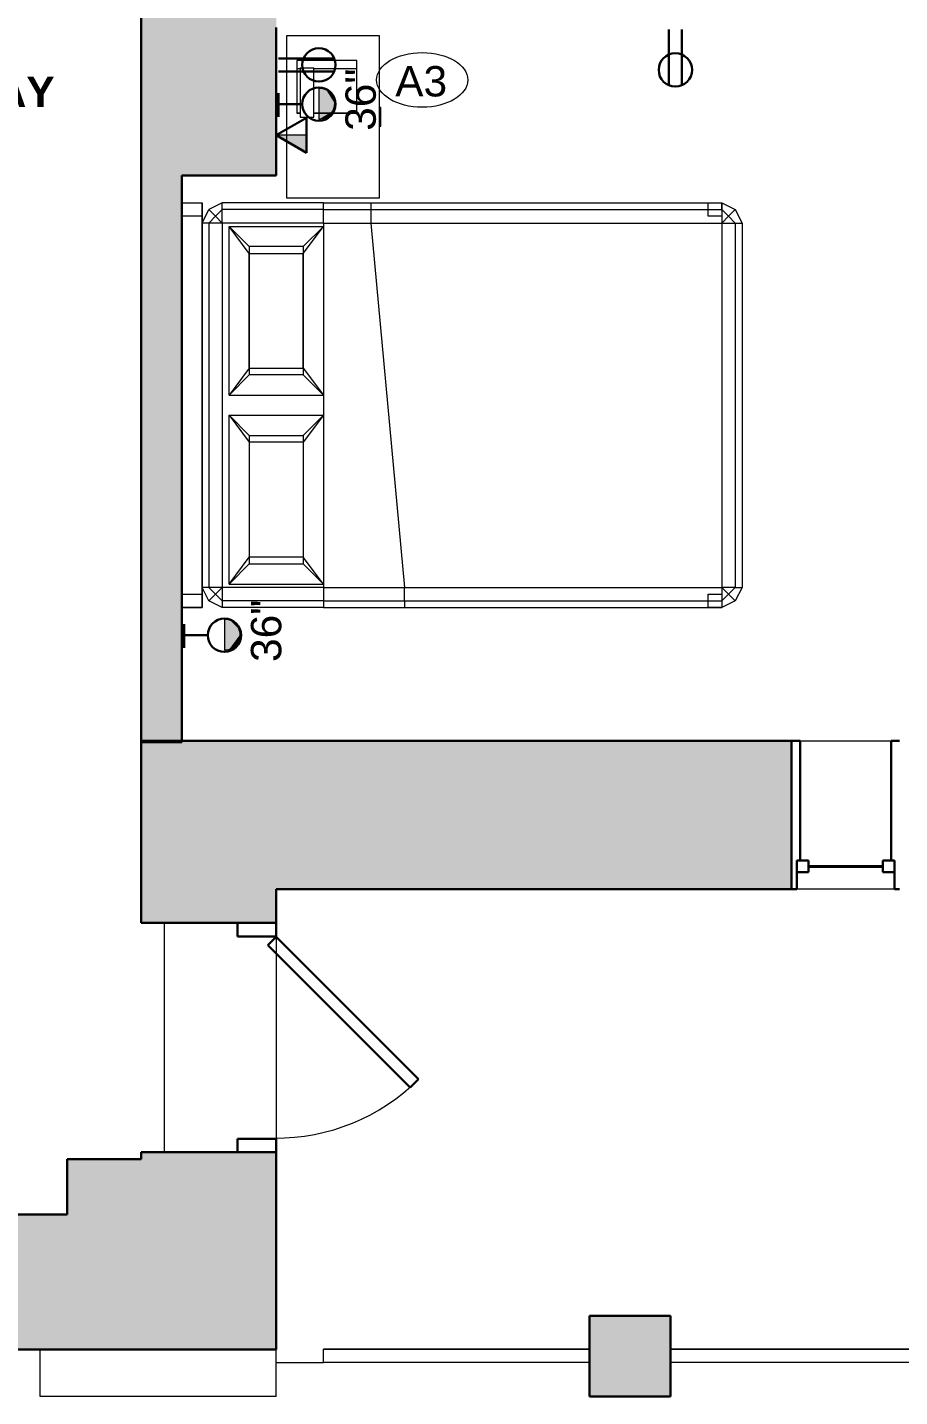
# Model space of a CAD drawing. Header units: inches. Extents: x -1176 to 1482, y -2527 to 978.
# Drawn here: x -606.9 to -477.7, y 9.3 to 212.2 of the extents above; entities that cross this region are included whole.
import ezdxf

# ---------------------------------------------------------------- set-up
doc = ezdxf.new("R2010")
doc.units = ezdxf.units.IN
doc.header["$MEASUREMENT"] = 0
for name, color, linetype, lineweight in [('A-ANNO-NOTE', 131, 'Continuous', 40), ('A-AREA-IDEN', 2, 'Continuous', 9), ('A-COLS', 52, 'Continuous', 18), ('A-DOOR', 31, 'Continuous', 18), ('A-DOOR-FRAM', 31, 'Continuous', 30), ('A-FLOR', 192, 'Continuous', 18), ('A-FLOR-HRAL', 11, 'Continuous', 18), ('A-GLAZ', 151, 'Continuous', 18), ('A-WALL', 113, 'Continuous', 18), ('A-WALL-PATT', 111, 'Continuous', 18), ('G-IMPT', 8, 'Continuous', 9), ('I-FURN', 30, 'Continuous', 9), ('Q-SPCQ', 91, 'Continuous', 9), ('Q-SPCQ-IDEN', 132, 'Continuous', 9)]:
    doc.layers.add(name, color=color, linetype=linetype, lineweight=lineweight)
doc.styles.add('Arial', font='arial.ttf', dxfattribs={"height": 4.5})
doc.styles.add('Swis721 Lt BT', font='swissl.ttf', dxfattribs={"height": 4.5})
doc.styles.add('Swis721 Lt BT_B', font='', dxfattribs={"height": 4.5})
doc.styles.get('Swis721 Lt BT_B').set_extended_font_data('Swis721 Lt BT', bold=True)

# ---------------------------------------------------------------- blocks, each defined once
blk = doc.blocks.new('Top Rail Type - Top Rail_Internal_-6920639-3rd Floor Power _ Signal')
at = {"layer": 'A-FLOR-HRAL', "lineweight": 9}
for p, q in [((-563.07, 14.3), (-563.07, 16.3)), ((-563.07, 16.3), (-523.65, 16.3)), ((-511.65, 16.3), (-407.34, 16.3)), ((-523.65, 14.3), (-563.07, 14.3)), ((-407.34, 14.3), (-511.65, 14.3))]:
    blk.add_line(p, q, dxfattribs=at)
blk = doc.blocks.new('Top Rail Type - Top Rail_Internal_-V6-3rd Floor Power _ Signal')
at = {"layer": 'A-FLOR-HRAL', "lineweight": 9}
for p, q in [((-563.07, 14.3), (-563.07, 16.3)), ((-523.65, 16.3), (-563.07, 16.3)), ((-407.34, 16.3), (-511.65, 16.3)), ((-523.65, 14.3), (-563.07, 14.3)), ((-407.34, 14.3), (-511.65, 14.3))]:
    blk.add_line(p, q, dxfattribs=at)
blk = doc.blocks.new('Double Hung - 16_ x  6_ 6_-6975901-3rd Floor Power _ Signal')
at = {"layer": 'A-GLAZ', "lineweight": 30}
for p, q in [((-8, 11), (-7.25, 11)), ((-7.25, 6.75), (-7.25, 11)), ((7.25, 6.75), (7.25, 11)), ((8, 11), (7.25, 11)), ((-7.25, 8.5), (-7.25, 6.75)), ((-7.25, 8.5), (-5.5, 8.5)), ((-5.5, 8.5), (-5.5, 6.75)), ((5.5, 8.5), (5.5, 6.75)), ((7.25, 8.5), (5.5, 8.5)), ((7.25, 8.5), (7.25, 6.75)), ((-7.25, 6.75), (-5.5, 6.75)), ((-7.25, 6.75), (-6.75, 6.75)), ((-6.75, -11), (-6.75, 6.75)), ((7.25, 6.75), (5.5, 6.75)), ((6.75, 6.75), (7.25, 6.75)), ((6.75, 6.75), (6.75, -11)), ((-6.75, -11), (-8, -11)), ((6.75, -11), (8, -11))]:
    blk.add_line(p, q, dxfattribs=at)
at = {"layer": 'A-GLAZ', "lineweight": 40}
blk.add_line((-5.5, 7.625), (5.5, 7.625), dxfattribs=at)
blk = doc.blocks.new('Single Flush - D9 2_6_ X 8_-8259399-3rd Floor Power _ Signal')
at = {"layer": 'A-DOOR', "color": 8, "lineweight": 30}
for p, q in [((-7.41, -29.84), (13.67, -8.76)), ((14.91, -10), (-6.17, -31.08)), ((13.67, -8.76), (14.91, -10)), ((-6.17, -31.08), (-7.41, -29.84))]:
    blk.add_line(p, q, dxfattribs=at)
at = {"layer": 'A-DOOR', "lineweight": 9}
blk.add_arc((14.91, -10), 29.81, 179.5, 225, dxfattribs=at)
at = {"layer": 'A-DOOR-FRAM', "color": 8}
for p, q in [((-17, -4.25), (-17, -10)), ((-17, -4.25), (-15, -4.25)), ((-15, -4.25), (-15, -10)), ((15, -4.25), (15, -10)), ((15, -4.25), (17, -4.25)), ((17, -4.25), (17, -10)), ((-17, -10), (-15, -10)), ((15, -10), (17, -10))]:
    blk.add_line(p, q, dxfattribs=at)
blk = doc.blocks.new('Bed_762 - 12ZBED04_dwg-6546853-3rd Floor Power _ Signal')
at = {"layer": 'G-IMPT'}
for p, q in [((0, 60), (3, 60)), ((0, 60), (3, 60)), ((0, 60), (3, 60)), ((0, 60), (3, 60)), ((3, 60), (3, 0)), ((3, 60), (3, 58)), ((3, 60), (3, 58)), ((3, 57), (3, 60)), ((3, 60), (3, 0)), ((3, 57), (4, 59)), ((3, 57), (4, 59)), ((6, 60), (4, 59)), ((6, 60), (4, 59)), ((5, 58), (4, 59)), ((6, 59), (5, 58)), ((21, 60), (6, 60)), ((21, 60), (6, 60)), ((6, 59), (6, 60)), ((6, 57), (6, 59)), ((21, 59), (6, 59)), ((21, 60), (28, 60)), ((21, 60), (28, 60)), ((21, 59), (21, 60)), ((21, 57), (21, 59)), ((21, 59), (28, 59)), ((28, 60), (80, 60)), ((28, 60), (80, 60)), ((28, 60), (28, 59)), ((28, 59), (28, 57)), ((28, 59), (80, 59)), ((78, 58), (78, 60)), ((78, 58), (78, 60)), ((78, 60), (80, 60)), ((78, 60), (80, 60)), ((80, 60), (82, 59)), ((80, 60), (82, 59)), ((80, 59), (80, 60)), ((80, 60), (80, 58)), ((80, 60), (80, 58)), ((80, 59), (80, 57)), ((80, 59), (81, 58)), ((81, 58), (82, 59)), ((82, 59), (83, 57)), ((82, 59), (83, 57)), ((3, 58), (0, 58)), ((3, 58), (0, 58)), ((3, 57), (3, 3)), ((3, 57), (3, 3)), ((4, 57), (3, 57)), ((3, 3), (3, 57)), ((4, 57), (5, 58)), ((6, 57), (4, 57)), ((4, 57), (4, 3)), ((6, 57), (5, 58)), ((21, 57), (6, 57)), ((6, 57), (6, 3)), ((21, 57), (21, 56.5)), ((21, 57), (28, 57)), ((28, 57), (33, 3)), ((28, 57), (80, 57)), ((80, 58), (78, 58)), ((80, 58), (78, 58)), ((80, 57), (81, 58)), ((80, 57), (82, 57)), ((80, 57), (80, 3)), ((81, 58), (82, 57)), ((82, 57), (83, 57)), ((82, 57), (82, 3)), ((83, 57), (83, 3)), ((83, 57), (83, 3)), ((7, 31.5), (7, 56.5)), ((7, 56.5), (21, 56.5)), ((7, 56.5), (10, 53.5)), ((10, 52.5), (7, 56.5)), ((21, 56.5), (18, 53.5)), ((18, 52.5), (21, 56.5)), ((21, 56.5), (21, 31.5)), ((21, 56.5), (21, 31.5)), ((10, 53.5), (10, 52.5)), ((18, 53.5), (10, 53.5)), ((18, 53.5), (18, 52.5)), ((10, 52.5), (10, 35.5)), ((10, 35.5), (10, 52.5)), ((10, 52.5), (18, 52.5)), ((18, 52.5), (18, 35.5)), ((18, 35.5), (18, 52.5)), ((10, 35.5), (7, 31.5)), ((7, 31.5), (10, 34.5)), ((10, 35.5), (10, 34.5)), ((10, 35.5), (18, 35.5)), ((18, 34.5), (10, 34.5)), ((18, 35.5), (18, 34.5)), ((18, 35.5), (21, 31.5)), ((21, 31.5), (18, 34.5)), ((7, 31.5), (21, 31.5)), ((21, 31.5), (21, 28.5)), ((7, 3.5), (7, 28.5)), ((7, 28.5), (21, 28.5)), ((10, 25.5), (7, 28.5)), ((7, 28.5), (10, 24.5)), ((18, 25.5), (21, 28.5)), ((21, 28.5), (18, 24.5)), ((21, 28.5), (21, 3.5)), ((21, 28.5), (21, 3.5)), ((10, 25.5), (10, 24.5)), ((10, 25.5), (18, 25.5)), ((10, 24.5), (10, 7.5)), ((18, 24.5), (10, 24.5)), ((10, 24.5), (10, 7.5)), ((18, 25.5), (18, 24.5)), ((18, 24.5), (18, 7.5)), ((18, 24.5), (18, 7.5)), ((0, 10.71), (0, 0)), ((0, 0), (0, 10.71)), ((7, 3.5), (10, 7.5)), ((10, 6.5), (7, 3.5)), ((10, 7.5), (10, 6.5)), ((18, 7.5), (10, 7.5)), ((10, 6.5), (18, 6.5)), ((18, 7.5), (18, 6.5)), ((21, 3.5), (18, 7.5)), ((21, 3.5), (18, 6.5)), ((4, 1), (3, 3)), ((4, 1), (3, 3)), ((4, 3), (3, 3)), ((3, 0), (3, 3)), ((6, 3), (4, 3)), ((5, 2), (4, 3)), ((6, 3), (5, 2)), ((21, 3), (6, 3)), ((6, 3), (6, 1)), ((7, 3.5), (21, 3.5)), ((21, 3.5), (21, 3)), ((21, 3), (21, 1)), ((21, 3), (33, 3)), ((33, 1), (33, 3)), ((33, 3), (80, 3)), ((82, 3), (80, 3)), ((80, 3), (81, 2)), ((80, 3), (80, 1)), ((82, 3), (81, 2)), ((83, 3), (82, 1)), ((83, 3), (82, 1)), ((82, 3), (83, 3)), ((0, 2), (3, 2)), ((0, 2), (3, 2)), ((3, 0), (0, 0)), ((3, 2), (3, 0)), ((3, 2), (3, 0)), ((5, 2), (4, 1)), ((6, 0), (4, 1)), ((6, 0), (4, 1)), ((6, 1), (5, 2)), ((21, 1), (6, 1)), ((6, 1), (6, 0)), ((21, 0), (6, 0)), ((21, 1), (21, 0)), ((21, 1), (33, 1)), ((21, 0), (33, 0)), ((33, 1), (33, 0)), ((33, 1), (80, 1)), ((33, 0), (80, 0)), ((78, 0), (78, 2)), ((78, 0), (78, 2)), ((78, 2), (80, 2)), ((78, 2), (80, 2)), ((81, 2), (80, 1)), ((80, 2), (80, 0)), ((80, 2), (80, 0)), ((82, 1), (80, 0)), ((82, 1), (80, 0)), ((80, 1), (80, 0)), ((81, 2), (82, 1)), ((0, 0), (3, 0)), ((3, 0), (0, 0)), ((3, 0), (0, 0)), ((21, 0), (6, 0)), ((21, 0), (33, 0)), ((33, 0), (80, 0)), ((80, 0), (78, 0)), ((80, 0), (78, 0))]:
    blk.add_line(p, q, dxfattribs=at)
blk = doc.blocks.new('Bed_762 - Bed_762-6546859-3rd Floor Power _ Signal')
blk.add_blockref('Bed_762 - 12ZBED04_dwg-6546853-3rd Floor Power _ Signal', (0, 0))
blk = doc.blocks.new('Bed_Side_Table_5122 - T-4-6544423-3rd Floor Power _ Signal')
at = {"layer": 'I-FURN'}
for p, q in [((12, 3.99), (-12, 3.99)), ((-12, 3.99), (-12, -9.79)), ((12, -9.79), (12, 3.99)), ((-12, -9.79), (-1.38, -9.79)), ((-1.38, -9.79), (-1.38, -10)), ((-1.38, -9.79), (1.38, -9.79)), ((-1.38, -10), (1.38, -10)), ((1.38, -10), (1.38, -9.79)), ((1.38, -9.79), (12, -9.79))]:
    blk.add_line(p, q, dxfattribs=at)
blk = doc.blocks.new('Speaker_Phone_6931 - Phone-6780614-3rd Floor Power _ Signal')
at = {"layer": 'Q-SPCQ'}
for p, q in [((-7.79, 12.24), (-14.18, 12.24)), ((-14.18, 12.24), (-14.18, 4.45)), ((-14.18, 12.24), (-7.79, 12.24)), ((-14.18, 12.24), (-14.18, 4.45)), ((-5.77, 12.85), (-7.79, 12.85)), ((-7.79, 12.85), (-7.79, 12.24)), ((-5.77, 12.85), (-7.79, 12.85)), ((-7.79, 12.85), (-7.79, 5.69)), ((-5.79, 12.24), (-5.3, 12.24)), ((-5.77, 12.24), (-5.77, 12.85)), ((-5.77, 5.69), (-5.77, 12.85)), ((-5.3, 12.24), (-5.77, 12.24)), ((-5.3, 4.45), (-5.3, 12.24)), ((-5.3, 4.45), (-5.3, 12.24)), ((-7.79, 6.51), (-7.79, 5.51)), ((-5.79, 5.51), (-5.79, 6.51)), ((-14.18, 5.69), (-7.79, 5.69)), ((-14.18, 4.45), (-5.3, 4.45)), ((-14.18, 4.45), (-5.3, 4.45)), ((-5.79, 5.51), (-7.79, 5.51)), ((-5.79, 5.69), (-5.3, 5.69))]:
    blk.add_line(p, q, dxfattribs=at)
blk = doc.blocks.new('Appliance_Specialty Equipment Tag - Standard-3515593-3rd Floor Power _ Signal')
at = {"layer": 'Q-SPCQ-IDEN'}
blk.add_ellipse((-0.0499, 0.0037), major_axis=(-0.1406, 0), ratio=0.600473, dxfattribs=at)

msp = doc.modelspace()

# ---------------------------------------------------------------- hatches: boundary and pattern name
at = {"layer": 'A-ANNO-NOTE', "lineweight": 9}
for points in [[(-563.76, 198.65), (-563.6, 203.14), (-563.76, 203.14)], [(-563.6, 198.65), (-563.6, 203.14), (-563.76, 198.65)], [(-563.6, 198.65), (-563.29, 203.11), (-563.6, 203.14)], [(-563.6, 198.65), (-562.68, 202.92), (-563.29, 203.11)], [(-562.68, 202.92), (-563.13, 203.08), (-563.29, 203.11)], [(-563.6, 198.65), (-561.71, 199.79), (-562.68, 202.92)], [(-561.71, 199.79), (-561.42, 200.93), (-562.68, 202.92)], [(-562.28, 202.66), (-562.41, 202.76), (-562.68, 202.92)], [(-562.04, 202.45), (-562.28, 202.66), (-562.68, 202.92)], [(-561.89, 202.27), (-561.99, 202.39), (-562.68, 202.92)], [(-561.99, 202.39), (-562.04, 202.45), (-562.68, 202.92)], [(-561.42, 200.93), (-561.89, 202.27), (-562.68, 202.92)], [(-561.42, 200.93), (-561.67, 201.93), (-561.89, 202.27)], [(-561.42, 200.93), (-561.57, 201.71), (-561.67, 201.93)], [(-561.46, 201.33), (-561.48, 201.41), (-561.57, 201.71)], [(-561.42, 200.93), (-561.46, 201.33), (-561.57, 201.71)], [(-563.6, 198.65), (-562.54, 198.95), (-561.71, 199.79)], [(-563.6, 198.65), (-563.52, 198.65), (-562.54, 198.95)], [(-563.52, 198.65), (-562.98, 198.75), (-562.54, 198.95)], [(-562.98, 198.75), (-562.9, 198.78), (-562.54, 198.95)], [(-562.9, 198.78), (-562.83, 198.81), (-562.54, 198.95)], [(-562.54, 198.95), (-562.22, 199.18), (-561.71, 199.79)], [(-562.22, 199.18), (-561.99, 199.4), (-561.71, 199.79)], [(-561.99, 199.4), (-561.89, 199.52), (-561.71, 199.79)], [(-561.71, 199.79), (-561.64, 199.93), (-561.42, 200.85)], [(-561.64, 199.93), (-561.45, 200.54), (-561.42, 200.85)], [(-561.64, 199.93), (-561.48, 200.38), (-561.45, 200.54)], [(-561.64, 199.93), (-561.57, 200.08), (-561.48, 200.38)], [(-563.52, 198.65), (-563.37, 198.67), (-562.98, 198.75)], [(-565.6, 193.61), (-565.6, 196.19), (-570.07, 196.19)], [(-577.68, 119.93), (-577.68, 124.43), (-577.76, 124.42)], [(-577.68, 119.93), (-577.76, 124.42), (-577.76, 119.93)], [(-576.9, 124.29), (-577.37, 124.41), (-577.68, 124.43)], [(-577.05, 120.01), (-576.9, 124.29), (-577.68, 124.43)], [(-577.6, 119.93), (-577.05, 120.01), (-577.68, 124.43)], [(-577.68, 119.93), (-577.6, 119.93), (-577.68, 124.43)], [(-577.05, 120.01), (-575.57, 122.99), (-576.9, 124.29)], [(-576.04, 123.73), (-576.75, 124.23), (-576.9, 124.29)], [(-575.84, 123.48), (-576.04, 123.73), (-576.9, 124.29)], [(-575.57, 122.99), (-575.84, 123.48), (-576.9, 124.29)], [(-576.04, 123.73), (-576.41, 124.04), (-576.75, 124.23)], [(-577.05, 120.01), (-575.42, 122.22), (-575.57, 122.99)], [(-577.05, 120.01), (-575.75, 121), (-575.42, 122.22)], [(-575.57, 122.99), (-575.6, 123.07), (-575.84, 123.48)], [(-575.75, 121), (-575.55, 121.43), (-575.42, 122.22)], [(-575.46, 122.61), (-575.48, 122.69), (-575.57, 122.99)], [(-575.45, 122.53), (-575.46, 122.61), (-575.57, 122.99)], [(-575.42, 122.22), (-575.45, 122.53), (-575.57, 122.99)], [(-575.55, 121.43), (-575.45, 121.82), (-575.42, 122.14)], [(-577.6, 119.93), (-577.52, 119.93), (-577.05, 120.01)], [(-577.52, 119.93), (-577.29, 119.96), (-577.05, 120.01)], [(-577.05, 120.01), (-576.68, 120.15), (-575.75, 121)], [(-576.68, 120.15), (-576.16, 120.51), (-575.75, 121)], [(-576.68, 120.15), (-576.28, 120.41), (-576.16, 120.51)], [(-576.16, 120.51), (-575.94, 120.74), (-575.79, 120.93)], [(-575.75, 121), (-575.64, 121.21), (-575.55, 121.43)]]:
    msp.add_hatch(color=256, dxfattribs=at).paths.add_polyline_path(points, flags=0)
at = {"layer": 'A-COLS'}
msp.add_hatch(color=250, dxfattribs=at).paths.add_polyline_path([(-511.65, 9.25), (-511.65, 21.25), (-523.65, 21.25), (-523.65, 9.25)], flags=0)
at = {"layer": 'A-WALL-PATT', "lineweight": 9}
h = msp.add_hatch(color=7, dxfattribs=at)
h.paths.add_polyline_path([(-584.07, 190.25), (-570.07, 190.25), (-570.07, 242.47), (-590.07, 242.47), (-590.07, 190.25), (-584.19, 190.25)], flags=0)
h.paths.add_polyline_path([(-590.07, 282.47), (-570.07, 282.47), (-570.07, 307.14), (-590.07, 307.14)], flags=0)
h.paths.add_polyline_path([(-570.07, 347.14), (-570.07, 543.68), (-590.07, 543.68), (-590.07, 347.14), (-584.19, 347.14)], flags=0)
for points in [[(-584.19, 106.25), (-584.07, 106.25), (-584.07, 190.25), (-590.07, 190.25), (-590.07, 106.25)], [(-590.07, 36.25), (-590.07, 44.47), (-601.07, 44.47), (-601.07, 36.25)]]:
    msp.add_hatch(color=7, dxfattribs=at).paths.add_polyline_path(points, flags=0)
h = msp.add_hatch(color=7, dxfattribs=at)
h.paths.add_polyline_path([(-570.07, 16.25), (-570.07, 45.47), (-590.07, 45.47), (-590.07, 16.25), (-584.19, 16.25)], flags=0)
h.paths.add_polyline_path([(-570.07, 79.47), (-570.07, 106.47), (-590.07, 106.47), (-590.07, 79.47), (-584.19, 79.47)], flags=0)
h = msp.add_hatch(color=7, dxfattribs=at)
h.paths.add_polyline_path([(1.72, 84.47), (1.72, 106.47), (-51.02, 106.47), (-51.02, 84.47), (-34.34, 84.47)], flags=0)
h.paths.add_polyline_path([(-135.02, 84.47), (-135.02, 106.47), (-243.02, 106.47), (-243.02, 84.47), (-217.62, 84.47)], flags=0)
h.paths.add_polyline_path([(-327.02, 84.47), (-327.02, 106.47), (-421.72, 106.47), (-421.72, 84.47), (-355.09, 84.47)], flags=0)
h.paths.add_polyline_path([(-493.72, 84.47), (-493.72, 106.47), (-570.07, 106.47), (-570.07, 84.47)], flags=0)
h = msp.add_hatch(color=7, dxfattribs=at)
h.paths.add_polyline_path([(-590.07, 16.25), (-590.07, 36.25), (-820.56, 36.25), (-820.56, 16.25), (-748.06, 16.25)], flags=0)
h.paths.add_polyline_path([(-860.56, 16.25), (-860.56, 36.25), (-1015.06, 36.25), (-1015.06, 16.25), (-904.93, 16.25)], flags=0)

# ---------------------------------------------------------------- linework, layer by layer
at = {"layer": 'A-ANNO-NOTE', "lineweight": 30}
for p, q in [((-511.91, 211.86), (-511.91, 203.6)), ((-509.99, 211.86), (-509.99, 203.6)), ((-569.74, 207.58), (-561.48, 207.58)), ((-569.74, 205.66), (-561.48, 205.66)), ((-569.74, 202.45), (-569.74, 198.94)), ((-569.74, 200.81), (-566.24, 200.81)), ((-570.07, 196.19), (-565.6, 198.76)), ((-565.6, 198.76), (-565.6, 193.61)), ((-570.07, 196.19), (-565.6, 193.61)), ((-583.74, 123.73), (-583.74, 120.22)), ((-583.74, 122.09), (-580.24, 122.09))]:
    msp.add_line(p, q, dxfattribs=at)
at = {"layer": 'A-ANNO-NOTE', "lineweight": 9}
for p, q in [((-563.76, 203.14), (-563.76, 198.65)), ((-570.07, 196.19), (-565.6, 193.61)), ((-565.6, 196.19), (-570.07, 196.19)), ((-565.6, 193.61), (-565.6, 196.19)), ((-577.76, 124.42), (-577.76, 119.93))]:
    msp.add_line(p, q, dxfattribs=at)
at = {"layer": 'A-ANNO-NOTE', "lineweight": 30}
for centre in [(-563.76, 206.62), (-510.95, 205.88), (-563.76, 200.81), (-577.76, 122.09)]:
    msp.add_circle(centre, 2.47, dxfattribs=at)
at = {"layer": 'A-ANNO-NOTE', "lineweight": 9}
for centre in [(-563.67, 200.89), (-577.67, 122.18)]:
    msp.add_arc(centre, 2.25, 267.6427, 92.3573, dxfattribs=at)
at = {"layer": 'A-COLS', "color": 8, "lineweight": 30}
for p, q in [((-511.65, 21.25), (-523.65, 21.25)), ((-523.65, 21.25), (-523.65, 9.25)), ((-511.65, 9.25), (-511.65, 21.25)), ((-523.65, 9.25), (-511.65, 9.25))]:
    msp.add_line(p, q, dxfattribs=at)
at = {"layer": 'A-FLOR'}
for p, q in [((-586.69, 79.47), (-586.69, 45.47)), ((-570.07, 79.47), (-570.07, 45.47)), ((-570.07, 14.32), (-563.07, 14.32))]:
    msp.add_line(p, q, dxfattribs=at)
at = {"layer": 'A-WALL', "color": 8, "lineweight": 30}
for p, q in [((-590.07, 242.47), (-590.07, 79.47)), ((-570.07, 190.25), (-570.07, 212.19)), ((-584.07, 190.25), (-570.07, 190.25)), ((-584.07, 106.25), (-584.07, 190.25)), ((-493.72, 106.47), (-590.07, 106.47)), ((-590.07, 106.25), (-584.07, 106.25)), ((-493.72, 84.47), (-493.72, 106.47)), ((-570.07, 84.47), (-493.72, 84.47)), ((-570.07, 79.47), (-570.07, 84.47)), ((-590.07, 79.47), (-570.07, 79.47)), ((-570.07, 45.47), (-590.07, 45.47)), ((-590.07, 45.47), (-590.07, 44.47)), ((-570.07, 16.25), (-570.07, 45.47)), ((-590.07, 44.47), (-601.07, 44.47)), ((-601.07, 44.47), (-601.07, 36.25)), ((-601.07, 36.25), (-654.06, 36.25)), ((-748.06, 16.25), (-570.07, 16.25))]:
    msp.add_line(p, q, dxfattribs=at)
at = {"layer": 'A-WALL', "lineweight": 9}
for p, q in [((-493.72, 106.47), (-477.72, 106.47)), ((-477.72, 84.47), (-493.72, 84.47)), ((-605.07, 9.25), (-605.07, 16.25)), ((-570.07, 9.25), (-570.07, 16.25)), ((-570.07, 9.25), (-605.07, 9.25))]:
    msp.add_line(p, q, dxfattribs=at)

# ---------------------------------------------------------------- block references
at = {"layer": 'A-DOOR', "rotation": 89.99999999999993}
msp.add_blockref('Single Flush - D9 2_6_ X 8_-8259399-3rd Floor Power _ Signal', (-580.07, 62.47), dxfattribs=at)
at = {"layer": 'A-FLOR-HRAL', "lineweight": 9}
for name in ['Top Rail Type - Top Rail_Internal_-6920639-3rd Floor Power _ Signal', 'Top Rail Type - Top Rail_Internal_-V6-3rd Floor Power _ Signal']:
    msp.add_blockref(name, (0, 0), dxfattribs=at)
at = {"layer": 'A-GLAZ', "rotation": 180}
msp.add_blockref('Double Hung - 16_ x  6_ 6_-6975901-3rd Floor Power _ Signal', (-485.72, 95.47), dxfattribs=at)
at = {"layer": 'I-FURN', "rotation": 89.9999999999999}
msp.add_blockref('Bed_Side_Table_5122 - T-4-6544423-3rd Floor Power _ Signal', (-564.57, 198.94), dxfattribs=at)
at = {"layer": 'I-FURN'}
msp.add_blockref('Bed_762 - Bed_762-6546859-3rd Floor Power _ Signal', (-584.07, 126.19), dxfattribs=at)
at = {"layer": 'Q-SPCQ', "rotation": 180}
msp.add_blockref('Speaker_Phone_6931 - Phone-6780614-3rd Floor Power _ Signal', (-572.31, 211.71), dxfattribs=at)
at = {"layer": 'Q-SPCQ-IDEN', "xscale": 47.99999999999997, "yscale": 47.99999999999997, "zscale": 47.99999999999997}
msp.add_blockref('Appliance_Specialty Equipment Tag - Standard-3515593-3rd Floor Power _ Signal', (-546.06, 204.22), dxfattribs=at)

# ---------------------------------------------------------------- texts
at = {"layer": 'A-ANNO-NOTE', "lineweight": 9, "char_height": 4.5, "width": 10.302, "attachment_point": 1, "rotation": 90, "style": 'Swis721 Lt BT'}
for insert in [(-559.83, 196.86), (-573.83, 118.14)]:
    msp.add_mtext('36"', dxfattribs=dict(at, insert=insert))
at = {"layer": 'A-AREA-IDEN', "insert": (-634.33, 204.89), "char_height": 4.5, "width": 35.148, "attachment_point": 1, "style": 'Swis721 Lt BT_B'}
msp.add_mtext('HALLWAY', dxfattribs=at)
at = {"layer": 'Q-SPCQ-IDEN', "insert": (-552.45, 206.45), "char_height": 4.5, "width": 9.393, "attachment_point": 1, "style": 'Arial'}
msp.add_mtext('A3', dxfattribs=at)

doc.saveas('drawing.dxf')
